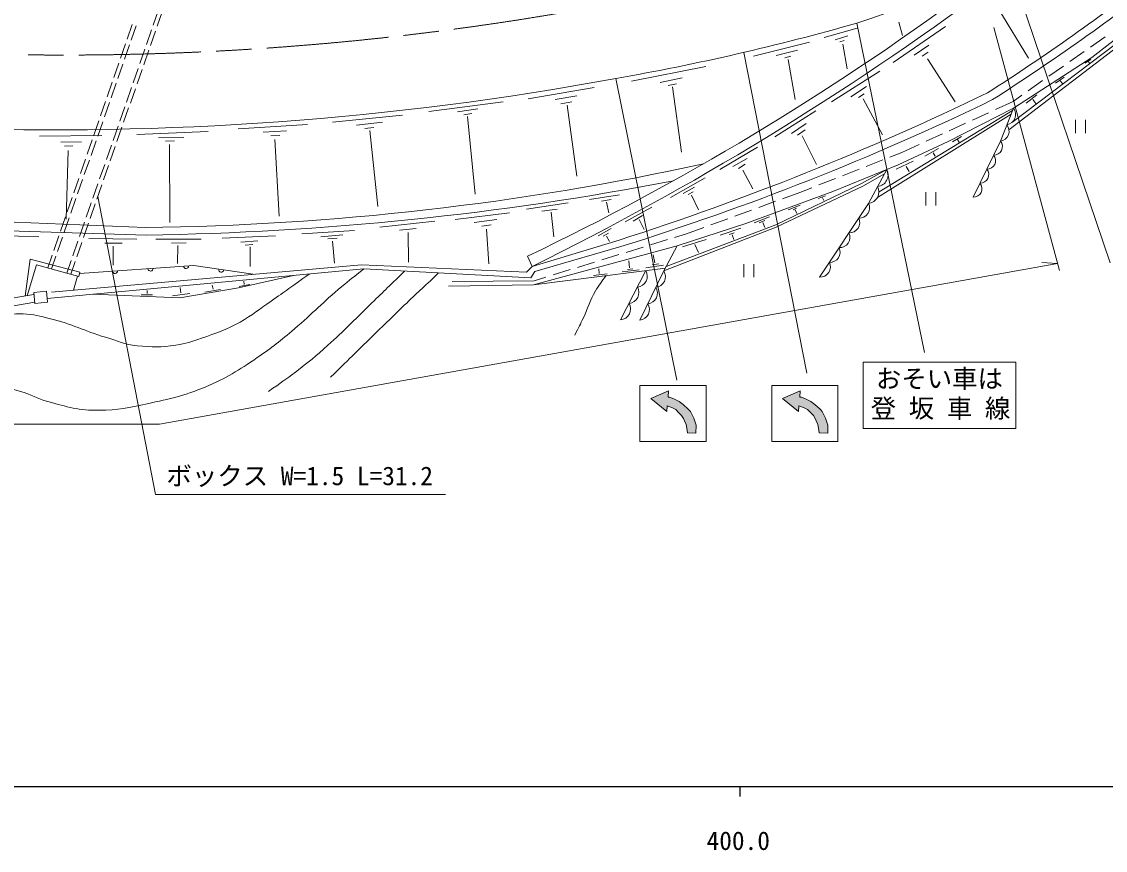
# Model space of a CAD drawing. Units: millimetres, scale not verified. Extents: x 40000 to 680000, y 20000 to 380000.
# Drawn here: x 397363 to 503948, y 198715 to 280178 of the extents above; entities that cross this region are included whole.
import ezdxf
from ezdxf.enums import TextEntityAlignment as Align

# ---------------------------------------------------------------- set-up
doc = ezdxf.new("R2010")
doc.units = ezdxf.units.MM
doc.header["$LTSCALE"] = 1000
doc.linetypes.add('CHAIN', pattern=[18.5, 12, -1.5, 3.5, -1.5])
for name, color, linetype, lineweight in [('M-BGD', 7, 'Continuous', 13), ('M-BMK', 2, 'CHAIN', 13), ('M-STR-HTXT', 7, 'Continuous', 13), ('M-STR-STRC', 7, 'Continuous', 13), ('M-TTL-BAND', 7, 'Continuous', 25)]:
    doc.layers.add(name, color=color, linetype=linetype, lineweight=lineweight)
doc.styles.add('ＭＳ ゴシック', font='')
doc.styles.get('ＭＳ ゴシック').set_extended_font_data('MS Gothic')

msp = doc.modelspace()

# ---------------------------------------------------------------- hatches: boundary and pattern name
at = {"layer": 'M-STR-STRC'}
for points in [[(460860, 242409), (460813, 241860), (459230, 243128), (460985, 243903), (460952, 243269), (461093, 243268), (461514, 243095), (462034, 242823), (462427, 242538), (462931, 242097), (463140, 241869), (463473, 241190), (463694, 240525), (463687, 239735), (462855, 239742), (462789, 240222), (462721, 240561), (462555, 240943), (462458, 241156), (462277, 241453), (461983, 241766), (461689, 242036), (461380, 242222)], [(460860, 242409), (460813, 241860), (459230, 243128), (460985, 243903), (460952, 243269), (461093, 243268), (461514, 243095), (462034, 242823), (462427, 242538), (462931, 242097), (463140, 241869), (463473, 241190), (463694, 240525), (463687, 239735), (462855, 239742), (462789, 240222), (462721, 240561), (462555, 240943), (462458, 241156), (462277, 241453), (461983, 241766), (461689, 242036), (461380, 242222)], [(473817, 242409), (473771, 241860), (472187, 243128), (473942, 243903), (473909, 243269), (474050, 243268), (474471, 243095), (474991, 242823), (475384, 242538), (475888, 242097), (476098, 241869), (476431, 241190), (476651, 240525), (476645, 239735), (475813, 239742), (475746, 240222), (475678, 240561), (475512, 240943), (475415, 241156), (475234, 241453), (474940, 241766), (474646, 242036), (474338, 242222)], [(473817, 242409), (473771, 241860), (472187, 243128), (473942, 243903), (473909, 243269), (474050, 243268), (474471, 243095), (474991, 242823), (475384, 242538), (475888, 242097), (476098, 241869), (476431, 241190), (476651, 240525), (476645, 239735), (475813, 239742), (475746, 240222), (475678, 240561), (475512, 240943), (475415, 241156), (475234, 241453), (474940, 241766), (474646, 242036), (474338, 242222)]]:
    msp.add_hatch(color=256, dxfattribs=at).paths.add_polyline_path(points)

# ---------------------------------------------------------------- linework, layer by layer
at = {"layer": 'M-BGD'}
for p, q in [((410292, 279837), (410786, 281253)), ((410680, 279728), (411173, 281145)), ((493484, 281380), (496393, 276588)), ((407753, 278473), (408246, 279890)), ((408127, 278369), (408620, 279785)), ((409635, 277948), (410128, 279364)), ((410023, 277839), (410516, 279256)), ((476304, 278609), (479539, 279542)), ((483066, 276153), (488235, 279703)), ((483638, 280126), (483997, 278829)), ((502636, 276657), (506290, 279506)), ((477383, 278398), (478632, 278780)), ((477843, 278188), (478277, 278319)), ((506550, 278789), (494461, 269562)), ((494847, 270325), (506325, 279004)), ((502489, 277688), (503921, 278695)), ((407096, 276584), (407589, 278001)), ((407469, 276480), (407962, 277896)), ((408978, 276059), (409471, 277475)), ((409365, 275951), (409858, 277367)), ((469346, 276801), (474855, 278168)), ((471568, 276840), (473685, 277393)), ((478132, 277964), (478553, 275558)), ((485141, 276902), (486601, 277878)), ((485935, 276794), (486526, 277170)), ((500443, 276251), (501875, 277257)), ((406438, 274695), (406931, 276112)), ((472423, 276617), (473001, 276788)), ((472764, 276472), (473428, 272518)), ((486472, 276537), (489188, 272296)), ((494912, 271669), (502636, 276657)), ((501948, 276089), (502535, 276471)), ((502296, 276242), (502401, 276113)), ((406812, 274591), (407305, 276007)), ((408320, 274170), (408813, 275587)), ((408708, 274062), (409201, 275478)), ((457355, 274332), (464639, 275779)), ((477001, 272283), (481757, 275321)), ((498398, 274813), (499830, 275819)), ((405781, 272806), (406274, 274223)), ((406155, 272702), (406648, 274119)), ((460169, 274201), (462312, 274648)), ((460945, 273899), (461760, 274056)), ((496353, 273376), (497784, 274382)), ((499057, 274131), (499915, 274727)), ((499519, 274355), (499725, 274112)), ((407663, 272281), (408156, 273698)), ((408051, 272173), (408544, 273589)), ((447193, 272601), (453675, 273705)), ((449822, 272522), (451979, 272903)), ((461365, 273767), (462259, 267358)), ((478923, 272777), (480458, 273796)), ((479685, 272723), (480232, 273099)), ((494870, 272334), (495739, 272944)), ((496147, 272184), (497207, 272971)), ((405124, 270917), (405617, 272334)), ((405497, 270813), (405990, 272230)), ((407006, 270392), (407499, 271809)), ((437417, 271358), (444734, 272305)), ((450401, 272101), (451466, 272312)), ((451006, 271983), (451962, 264975)), ((480114, 272583), (482025, 269052)), ((493148, 271545), (494870, 272334)), ((496811, 272518), (497121, 272146)), ((407393, 270284), (407886, 271701)), ((427924, 270315), (434826, 270985)), ((440215, 271319), (442223, 271626)), ((440855, 271030), (441627, 271161)), ((441206, 270872), (441956, 263225)), ((471438, 268848), (475489, 271411)), ((494676, 271074), (481539, 262879)), ((481690, 263443), (494819, 271435)), ((494912, 271669), (488497, 268384)), ((490875, 270504), (492466, 271233)), ((404466, 269028), (404959, 270445)), ((404840, 268924), (405333, 270341)), ((406348, 268503), (406841, 269920)), ((406736, 268395), (407229, 269812)), ((418645, 269630), (425489, 270064)), ((430284, 270019), (432843, 270308)), ((431108, 269686), (431993, 269782)), ((473092, 269199), (474516, 270165)), ((488602, 269463), (490193, 270192)), ((501019, 270533), (501019, 269233)), ((501994, 269233), (501994, 270533)), ((399112, 268908), (405238, 268987)), ((408699, 269084), (415720, 269380)), ((410822, 268745), (413320, 268806)), ((421110, 269314), (423398, 269433)), ((421880, 268960), (422767, 268999)), ((431599, 269476), (432388, 262013)), ((473678, 269006), (474423, 269536)), ((474129, 268970), (475537, 266129)), ((486329, 268422), (487920, 269151)), ((488926, 268379), (489814, 268902)), ((489412, 268611), (489565, 268331)), ((401202, 268330), (403240, 268382)), ((401570, 267935), (402399, 267961)), ((403809, 267140), (404302, 268556)), ((404183, 267035), (404676, 268452)), ((405691, 266614), (406184, 268031)), ((406078, 266506), (406571, 267923)), ((411515, 268438), (412409, 268473)), ((411909, 268114), (411940, 260445)), ((422274, 268585), (422688, 261051)), ((466037, 265646), (469724, 267852)), ((483589, 266107), (488497, 268384)), ((483925, 267321), (485647, 268109)), ((486207, 266970), (487538, 267721)), ((401925, 267501), (401751, 260768)), ((403152, 265251), (403645, 266667)), ((403525, 265146), (404018, 266563)), ((467325, 265936), (468710, 266725)), ((480434, 265952), (482063, 266590)), ((482761, 266864), (483925, 267321)), ((483386, 265677), (485039, 266464)), ((487005, 267301), (487223, 266955)), ((261197, 265995), (409521, 259945)), ((405034, 264725), (405527, 266142)), ((405421, 264617), (405914, 266034)), ((467873, 265759), (468533, 266161)), ((468307, 265565), (469274, 263762)), ((477140, 263475), (483589, 266107)), ((478106, 265039), (479735, 265678)), ((482448, 265641), (479966, 264256)), ((484352, 265956), (484652, 265441)), ((402494, 263362), (402987, 264778)), ((402868, 263258), (403361, 264674)), ((461194, 262888), (464576, 264821)), ((475779, 264126), (477408, 264765)), ((482221, 265222), (480095, 264015)), ((404376, 262837), (404869, 264253)), ((404764, 262728), (405257, 264145)), ((462439, 263291), (463556, 263913)), ((462922, 263194), (463416, 263463)), ((468582, 260347), (477140, 263475)), ((471528, 260215), (479966, 264256)), ((480095, 264015), (471576, 259989)), ((472209, 262774), (473916, 263396)), ((473916, 263396), (475080, 263853)), ((486309, 263411), (486309, 262111)), ((487284, 262111), (487284, 263411)), ((401837, 261473), (402330, 262890)), ((402211, 261369), (402704, 262785)), ((403719, 260948), (404212, 262364)), ((404106, 260840), (404599, 262256)), ((447022, 261751), (451101, 262365)), ((453206, 262704), (456151, 263164)), ((454386, 262519), (455350, 262683)), ((454894, 262420), (455116, 261380)), ((463234, 263119), (463942, 261681)), ((469860, 261918), (471504, 262517)), ((475712, 262788), (476427, 263051)), ((476136, 262850), (476246, 262593)), ((439991, 260746), (445342, 261377)), ((448518, 261558), (450049, 261745)), ((449435, 261447), (449717, 259024)), ((456726, 260487), (459332, 261933)), ((467511, 261063), (469155, 261662)), ((472752, 261670), (473936, 262137)), ((473229, 261693), (473578, 261837)), ((473439, 261684), (473611, 261331)), ((401180, 259584), (401673, 261001)), ((401553, 259480), (402046, 260896)), ((403062, 259059), (403555, 260475)), ((403449, 258951), (403942, 260367)), ((432582, 259977), (438012, 260568)), ((441871, 260444), (444093, 260733)), ((442607, 260089), (443554, 260207)), ((457507, 260552), (458437, 261124)), ((458101, 260745), (458594, 259736)), ((471528, 260215), (460751, 256099)), ((461837, 258135), (468582, 260347)), ((465162, 260207), (466806, 260806)), ((469396, 260418), (470932, 260991)), ((469916, 260414), (470474, 260633)), ((470274, 260428), (470460, 259960)), ((384038, 260004), (409612, 259204)), ((392625, 259226), (399041, 259042)), ((400522, 257695), (401015, 259112)), ((400896, 257591), (401389, 259008)), ((417099, 258910), (422314, 259129)), ((424917, 259333), (430084, 259661)), ((426797, 259043), (428954, 259214)), ((434528, 259674), (436172, 259858)), ((435372, 259442), (435394, 256530)), ((443068, 259773), (443314, 256374)), ((454050, 259127), (455331, 259843)), ((454572, 259092), (455088, 259385)), ((454901, 259099), (455166, 258562)), ((460525, 255675), (471576, 259989)), ((461588, 258971), (462749, 259328)), ((462749, 259328), (464457, 259951)), ((466050, 259191), (468101, 259889)), ((466934, 259267), (467449, 259434)), ((467239, 259228), (467416, 258761)), ((402404, 257170), (402897, 258587)), ((402792, 257062), (403285, 258478)), ((403985, 258855), (408692, 258803)), ((405537, 258395), (407233, 258408)), ((406365, 258106), (406365, 256226)), ((410572, 258803), (415007, 258809)), ((412089, 258406), (413544, 258432)), ((412711, 258169), (412676, 256390)), ((418931, 258498), (420605, 258630)), ((419361, 258209), (420097, 258262)), ((419825, 258051), (419849, 256097)), ((427481, 258820), (428388, 258912)), ((427928, 258609), (428125, 256427)), ((456128, 258711), (447558, 256106)), ((447702, 254300), (461837, 258135)), ((447842, 255622), (456294, 258072)), ((456810, 257499), (458482, 258014)), ((459199, 258235), (460871, 258750)), ((461837, 258135), (460525, 255675)), ((462349, 258029), (464689, 258749)), ((463584, 258287), (463927, 257482)), ((399925, 255978), (400358, 257223)), ((400299, 255874), (400731, 257119)), ((447102, 257110), (447558, 256106)), ((454421, 256763), (456093, 257278)), ((459642, 256465), (459485, 257266)), ((397709, 253203), (398206, 256830)), ((398815, 256284), (397916, 253238)), ((398206, 256830), (403087, 255560)), ((402981, 255133), (398815, 256284)), ((399867, 252961), (431009, 255867)), ((430781, 256288), (400292, 253579)), ((401808, 255457), (402240, 256698)), ((402196, 255350), (402627, 256590)), ((447028, 255539), (430781, 256288)), ((431009, 255867), (447452, 254985)), ((447558, 256106), (447028, 255539)), ((460677, 255961), (447702, 254300)), ((449642, 255291), (451315, 255806)), ((452031, 256027), (453704, 256542)), ((454172, 255431), (454120, 255893)), ((456951, 255806), (457481, 255892)), ((457161, 255969), (457066, 256679)), ((458762, 255971), (460494, 256236)), ((459370, 256271), (460036, 256386)), ((468405, 256356), (468405, 255056)), ((469380, 255056), (469380, 256356)), ((402846, 255171), (402448, 253771)), ((403087, 255560), (402981, 255133)), ((424100, 255222), (418682, 253998)), ((447452, 254985), (447842, 255622)), ((447764, 254712), (448925, 255070)), ((453604, 255221), (454940, 255378)), ((456275, 250859), (458747, 255714)), ((456431, 255577), (458101, 255792)), ((458159, 250834), (460525, 255675)), ((398552, 253567), (399789, 253699)), ((399789, 253699), (399906, 252604)), ((409696, 253443), (409706, 253749)), ((418682, 253998), (412923, 253038)), ((413017, 253524), (412967, 254054)), ((415388, 253598), (416912, 253863)), ((416189, 253891), (416111, 254278)), ((418748, 254157), (419802, 254343)), ((419254, 254348), (419211, 254663)), ((447702, 254300), (439337, 254181)), ((439698, 254634), (447764, 254712)), ((389162, 251765), (398575, 253349)), ((398669, 252472), (398552, 253567)), ((412923, 253038), (404323, 253377)), ((409100, 253334), (410226, 253329)), ((412187, 253238), (413912, 253460)), ((390370, 251205), (398656, 252590)), ((399906, 252604), (398669, 252472))]:
    msp.add_line(p, q, dxfattribs=at)
for points in [[(490941, 262930), (493627, 268429), (494912, 271669)], [(475841, 255070), (480655, 262316), (482448, 265641)], [(403054, 255426), (414284, 256207), (420138, 255342)]]:
    msp.add_lwpolyline(points, dxfattribs=at)
for centre, radius, start, end in [((388201, 549583), 284594, 288.71556, 295.96895), ((376600, 454090), 214778, 302.61377, 308.0172), ((364082, 472903), 238203, 302.7269, 307.81416), ((332816, 495925), 264752, 295.57362, 306.47533), ((316764, 520878), 295316, 296.28877, 306.502), ((415376, 505101), 234026, 279.9458, 285.90744), ((400753, 572173), 302628, 267.81108, 280.47936), ((370684, 525334), 279979, 287.76893, 295.75919), ((378642, 508219), 261922, 287.24568, 295.85428), ((494117, 271047), 1009, 278.6773, 38.0578), ((493474, 269426), 1009, 278.6773, 38.0578), ((492990, 267888), 835, 267.63396, 40.31473), ((492319, 266514), 835, 267.63396, 40.31473), ((406236, 532923), 272998, 270.68953, 282.30561), ((481435, 265115), 1142, 275.88031, 27.47293), ((491647, 265139), 835, 267.63396, 40.31473), ((405436, 554551), 295377, 270.81021, 280.9383), ((480538, 263452), 1142, 275.88031, 27.47293), ((490976, 263764), 835, 267.63396, 40.31473), ((479752, 261872), 1007, 266.62457, 26.17177), ((478789, 260423), 1007, 266.62457, 26.17177), ((477826, 258973), 1007, 266.62457, 26.17177), ((476863, 257524), 1007, 266.62457, 26.17177), ((410037, 255912), 250, 183.97433, 3.97433), ((413528, 256154), 250, 183.97433, 3.97433), ((416997, 255806), 250, 171.60002, 351.60002), ((475900, 256075), 1007, 266.62457, 26.17177), ((406545, 255669), 250, 183.97433, 3.97433), ((457823, 255165), 1075, 275.33729, 30.68969), ((459631, 255113), 1056, 275.73122, 32.16148), ((456999, 253547), 1075, 275.33729, 30.68969), ((458842, 253499), 1056, 275.73122, 32.16148), ((456175, 251929), 1075, 275.33729, 30.68969), ((458053, 251886), 1056, 275.73122, 32.16148)]:
    msp.add_arc(centre, radius, start, end, dxfattribs=at)
for points, knots in [([(363264, 244613), (364289, 244989), (364640, 245096), (365552, 245284), (366740, 245528), (367437, 245579), (368648, 245520), (370690, 245421), (371810, 245085), (373816, 244692), (375705, 244322), (376710, 243858), (378608, 243533), (380360, 243234), (381357, 243043), (383134, 243060), (385131, 243080), (386254, 243225), (388222, 243563), (389634, 243805), (390352, 244294), (391772, 244480), (392732, 244606), (393286, 244602), (394250, 244517), (395442, 244412), (396086, 244163), (397237, 243837), (398317, 243531), (398844, 243118), (399929, 242831), (401867, 242319), (402984, 241936), (404988, 241973), (406854, 242008), (407896, 242233), (409721, 242624), (412005, 243113), (413314, 243375), (415468, 244280), (417562, 245161), (418642, 245881), (420526, 247150), (422025, 248159), (422808, 248811), (424188, 249978), (426049, 251553), (426965, 252581), (428846, 254131), (429682, 254820), (429958, 255052), (431009, 255867)], [0, 0, 0, 0, 1, 1, 1, 2, 2, 2, 3, 3, 3, 4, 4, 4, 5, 5, 5, 6, 6, 6, 7, 7, 7, 8, 8, 8, 9, 9, 9, 10, 10, 10, 11, 11, 11, 12, 12, 12, 13, 13, 13, 14, 14, 14, 15, 15, 15, 16, 16, 16, 17, 17, 17, 17]), ([(378901, 250470), (380461, 250081), (380978, 249976), (382334, 249830), (384039, 249648), (385015, 249708), (386722, 249853), (388611, 250014), (389643, 250324), (391515, 250623), (392823, 250832), (393552, 250980), (394865, 251155), (395891, 251292), (396464, 251499), (397498, 251451), (398564, 251402), (399152, 251230), (400190, 250978), (402363, 250449), (403472, 249783), (405618, 249153), (406819, 248801), (407467, 248433), (408714, 248325), (410196, 248197), (411053, 248147), (412521, 248384), (413526, 248546), (414081, 248715), (415042, 249053), (416563, 249589), (417445, 249856), (418848, 250651), (420099, 251359), (420715, 251893), (421898, 252710), (423370, 253726), (423834, 254066), (425628, 255365)], [0, 0, 0, 0, 1, 1, 1, 2, 2, 2, 3, 3, 3, 4, 4, 4, 5, 5, 5, 6, 6, 6, 7, 7, 7, 8, 8, 8, 9, 9, 9, 10, 10, 10, 11, 11, 11, 12, 12, 12, 13, 13, 13, 13]), ([(421628, 243837), (422918, 244710), (423272, 244961), (424291, 245730), (425581, 246705), (426278, 247288), (427485, 248363), (429140, 249835), (429976, 250758), (431568, 252297), (432921, 253606), (433344, 254016), (435028, 255651)], [0, 0, 0, 0, 1, 1, 1, 2, 2, 2, 3, 3, 3, 4, 4, 4, 4]), ([(427752, 245227), (429879, 247318), (430414, 247847), (432130, 249517), (433249, 250605), (433872, 251218), (434999, 252297), (436307, 253548), (436728, 253939), (438372, 255472)], [0, 0, 0, 0, 1, 1, 1, 2, 2, 2, 3, 3, 3, 3]), ([(451772, 249376), (452189, 250183), (452295, 250399), (452615, 251063), (453111, 252089), (453217, 252753), (453813, 253725), (454186, 254332), (454339, 254561), (454863, 255217)], [0, 0, 0, 0, 1, 1, 1, 2, 2, 2, 3, 3, 3, 3])]:
    msp.add_open_spline(points, degree=3, knots=knots, dxfattribs=at)
at = {"layer": 'M-BMK'}
msp.add_arc((401581, 566430), 289534, 266.61852, 283.25681, dxfattribs=at)
at = {"layer": 'M-STR-HTXT'}
for p, q in [((504415, 256466), (495384, 283128)), ((492978, 279620), (499443, 255711)), ((404857, 262996), (410534, 233682)), ((410923, 240618), (499259, 256390)), ((499259, 256390), (497717, 256495)), ((236389, 240618), (410923, 240618)), ((410534, 233682), (439034, 233682))]:
    msp.add_line(p, q, dxfattribs=at)
at = {"layer": 'M-STR-STRC'}
for p, q in [((486156, 247647), (479518, 280037)), ((468405, 277163), (474593, 245621)), ((455796, 274593), (461811, 244941)), ((480140, 246699), (495140, 246699)), ((480140, 240199), (480140, 246699)), ((495140, 246699), (495140, 240199)), ((458177, 244400), (464677, 244400)), ((458177, 238900), (458177, 244400)), ((464677, 244400), (464677, 238900)), ((471135, 244400), (477635, 244400)), ((471135, 238900), (471135, 244400)), ((477635, 244400), (477635, 238900)), ((495140, 240199), (480140, 240199)), ((464677, 238900), (458177, 238900)), ((477635, 238900), (471135, 238900))]:
    msp.add_line(p, q, dxfattribs=at)
for points in [[(463687, 239735), (463694, 240525), (463473, 241190), (463140, 241869), (462931, 242097), (462427, 242538), (462034, 242823), (461514, 243095), (461093, 243268), (460952, 243269), (460985, 243903), (459230, 243128), (460813, 241860), (460860, 242409), (461380, 242222), (461689, 242036), (461983, 241766), (462277, 241453), (462458, 241156), (462555, 240943), (462721, 240561), (462789, 240222), (462855, 239742)], [(476645, 239735), (476651, 240525), (476431, 241190), (476098, 241869), (475888, 242097), (475384, 242538), (474991, 242823), (474471, 243095), (474050, 243268), (473909, 243269), (473942, 243903), (472187, 243128), (473771, 241860), (473817, 242409), (474338, 242222), (474646, 242036), (474940, 241766), (475234, 241453), (475415, 241156), (475512, 240943), (475678, 240561), (475746, 240222), (475813, 239742)]]:
    msp.add_lwpolyline(points, close=True, dxfattribs=at)
at = {"layer": 'M-TTL-BAND'}
for p, q in [((40000, 205000), (579000, 205000)), ((468000, 205000), (468000, 204000))]:
    msp.add_line(p, q, dxfattribs=at)

# ---------------------------------------------------------------- texts
at = {"layer": 'M-STR-HTXT', "style": 'ＭＳ ゴシック'}
msp.add_text('ボックス W=1.5 L=31.2', height=1833, dxfattribs=at).set_placement((411605, 234062), align=Align.BOTTOM_LEFT)
at = {"layer": 'M-STR-STRC', "style": 'ＭＳ ゴシック'}
for s, p in [('おそい車は', (481379, 243617)), ('登 坂 車 線', (480867, 240693))]:
    msp.add_text(s, height=1833, dxfattribs=at).set_placement(p, align=Align.BOTTOM_LEFT)
at = {"layer": 'M-TTL-BAND', "style": 'ＭＳ ゴシック'}
msp.add_text('400.0', height=1833, dxfattribs=at).set_placement((467844, 198195), align=Align.BOTTOM_CENTER)

doc.saveas('drawing.dxf')
